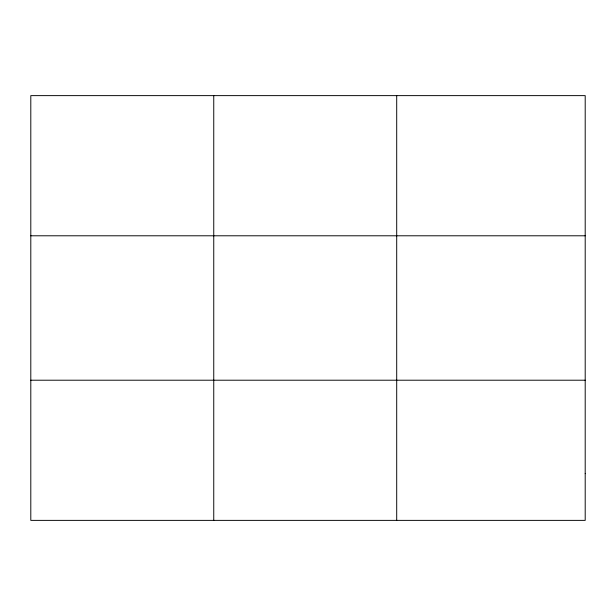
<?xml version="1.0" encoding="UTF-8"?>
<svg xmlns="http://www.w3.org/2000/svg" width="616" height="616" viewBox="0 0 616 616"><rect width="100%" height="100%" fill="white"/><g stroke="black" fill="none" stroke-linecap="round" stroke-linejoin="round"><path stroke-width="0.92" d="M213.752 520.374L213.752 95.626M396.704 520.374L396.704 95.626M30.8 235.789L585.2 235.789M30.8 380.211L585.2 380.211M585.2 473.65L585.2 520.374L30.8 520.374L30.8 95.626L585.2 95.626L585.2 473.65"/></g></svg>
